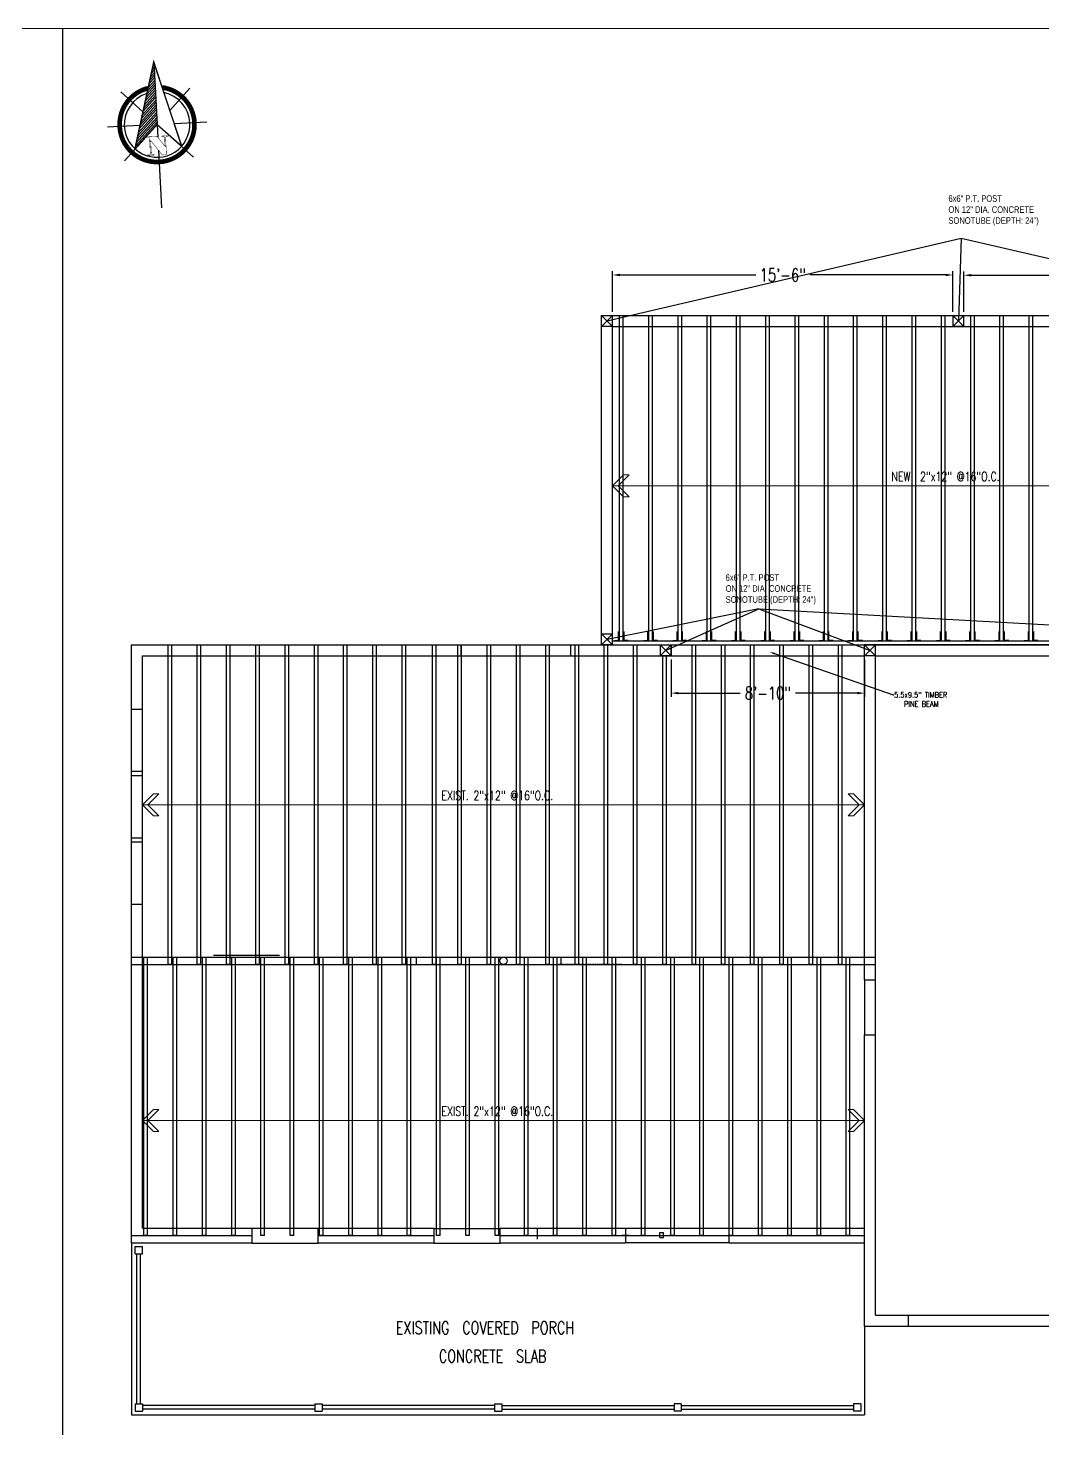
# Model space of a CAD drawing. Header units: inches. Extents: x 26998 to 46838, y -509 to 4343.
# Drawn here: x 33421 to 33976, y 2179 to 2944 of the extents above; entities that cross this region are included whole.
import ezdxf
from ezdxf import colors
from ezdxf.entities.mleader import LeaderData, LeaderLine
from ezdxf.math import Vec2, Vec3

# ---------------------------------------------------------------- set-up
doc = ezdxf.new("R2010")
doc.units = ezdxf.units.IN
doc.header["$LTSCALE"] = 0.5
doc.header["$MEASUREMENT"] = 0
doc.linetypes.add('DASHED', pattern=[0.75, 0.5, -0.25])
doc.linetypes.add('HIDDEN', pattern=[0.375, 0.25, -0.125])
doc.layers.get('Defpoints').update_dxf_attribs({"color": 140})
for name, color, linetype in [('ARWALL', 7, 'HIDDEN'), ('CABS', 23, 'Continuous'), ('Title Block', 7, 'Continuous')]:
    doc.layers.add(name, color=color, linetype=linetype)
doc.layers.add('TXT', color=4, linetype='Continuous', lineweight=9)
doc.styles.add('HS-DESIGN-TTLB', font='GOTHIC.TTF')
doc.styles.get("Standard").update_dxf_attribs({"font": 'romans.shx', "width": 0.75})
doc.dimstyles.new('STANDARD$0', dxfattribs={"dimscale": 0, "dimtxt": 3, "dimasz": 4, "dimexe": 4, "dimexo": 4, "dimgap": 1, "dimtad": 1, "dimdec": 0, "dimzin": 1, "dimdsep": 46, "dimlunit": 4, "dimtxsty": 'Standard', "dimblk1": 'OBLIQUE', "dimblk2": 'OBLIQUE', "dimsah": 1, "dimcen": 0, "dimdle": 2, "dimclrd": 8, "dimclre": 8, "dimclrt": 256, "dimadec": 5, "dimazin": 0, "dimtfac": 1, "dimtdec": 0, "dimtix": 1, "dimtmove": 2, "dimatfit": 3, "dimldrblk": 'OBLIQUE', "dimfxl": 1, "dimtolj": 1, "dimtzin": 3, "dimarcsym": 0})

# ---------------------------------------------------------------- blocks, each defined once
blk = doc.blocks.new('*X797')
at = {"color": 0}
for p, q in [((147.35, -409.49), (147.62, -409.23)), ((147.55, -408.76), (147.62, -408.7)), ((146.16, -413.87), (147.62, -412.41)), ((146.36, -413.14), (147.62, -411.88)), ((146.55, -412.41), (147.62, -411.35)), ((146.75, -411.68), (147.62, -410.82)), ((146.95, -410.95), (147.62, -410.29)), ((147.15, -410.22), (147.62, -409.76)), ((144.96, -418.25), (147.62, -415.59)), ((145.16, -417.52), (147.62, -415.06)), ((145.36, -416.79), (147.62, -414.53)), ((145.56, -416.06), (147.62, -414)), ((145.76, -415.33), (147.62, -413.47)), ((145.96, -414.6), (147.62, -412.94)), ((143.96, -421.9), (147.62, -418.24)), ((144.16, -421.17), (147.62, -417.71)), ((144.36, -420.44), (147.62, -417.18)), ((144.56, -419.71), (147.62, -416.65)), ((144.76, -418.98), (147.62, -416.12)), ((142.76, -426.28), (147.62, -421.42)), ((142.96, -425.55), (147.62, -420.89)), ((143.16, -424.82), (147.62, -420.36)), ((143.36, -424.09), (147.62, -419.83)), ((143.56, -423.36), (147.62, -419.3)), ((143.76, -422.63), (147.62, -418.77))]:
    blk.add_line(p, q, dxfattribs=at)
blk = doc.blocks.new('North')
for p, q in [((-0.05, 18.32), (-0.05, 2.23)), ((-2.92, 7.82), (-7.42, 12.32)), ((2.82, 7.82), (7.32, 12.32)), ((-3.71, 4.95), (-10.67, 4.95)), ((3.61, 4.95), (10.57, 4.95)), ((-2.92, 2.08), (-7.42, -2.42)), ((2.82, 2.08), (7.32, -2.42)), ((-0.05, -0.54), (-0.05, -12.88))]:
    blk.add_line(p, q)
for points, const_width in [([(-5.06, -0.01), (-0.05, 18.32), (4.95, 0.05), (-0.05, 4.95), (-5.06, -0.01)], 0.3), ([(-1.6, -0.98), (-1.6, -1.05), (-1.59, -1.12), (-1.58, -1.18), (-1.57, -1.22), (-1.56, -1.27), (-1.54, -1.31), (-1.52, -1.33), (-1.5, -1.35), (-1.47, -1.37), (-1.44, -1.38), (-1.4, -1.4), (-1.34, -1.41), (-1.28, -1.42), (-1.21, -1.43), (-1.13, -1.43), (-1.05, -1.43), (-1.05, -1.59), (-2.39, -1.59), (-2.39, -1.43), (-2.35, -1.43), (-2.28, -1.43), (-2.21, -1.43), (-2.14, -1.42), (-2.09, -1.41), (-2.04, -1.4), (-2, -1.38), (-1.96, -1.37), (-1.94, -1.35), (-1.91, -1.33), (-1.88, -1.31), (-1.86, -1.27), (-1.85, -1.23), (-1.83, -1.18), (-1.82, -1.12), (-1.81, -1.06), (-1.81, -1), (-1.81, 2.29), (-2.39, 2.29), (-2.39, 2.44), (-0.21, 2.44), (1.39, 0.24), (1.39, 1.81), (1.39, 1.88), (1.38, 1.95), (1.37, 2), (1.36, 2.06), (1.35, 2.1), (1.33, 2.14), (1.31, 2.17), (1.29, 2.19), (1.26, 2.21), (1.22, 2.23), (1.17, 2.25), (1.12, 2.26), (1.06, 2.27), (0.99, 2.28), (0.92, 2.29), (0.84, 2.29), (0.82, 2.29), (0.82, 2.44), (2.16, 2.44), (2.16, 2.29), (2.12, 2.29), (2.04, 2.29), (1.98, 2.28), (1.92, 2.27), (1.86, 2.26), (1.81, 2.25), (1.77, 2.24), (1.73, 2.22), (1.71, 2.2), (1.69, 2.18), (1.67, 2.15), (1.65, 2.1), (1.63, 2.06), (1.62, 2.01), (1.61, 1.95), (1.61, 1.88), (1.61, 1.81), (1.61, -1.59), (0.7, -1.59), (-1.6, 1.62), (-1.6, -0.98), (-1.6, -0.98)], 0.1)]:
    blk.add_lwpolyline(points, dxfattribs=dict(const_width=const_width))
at = {"const_width": 1}
for points in [[(-8.05, 4.95, 1), (7.95, 4.95, 0.359415), (1.47, 12.8, 1)], [(-1.57, 12.8, 0.359415), (-8.05, 4.95, 1)]]:
    blk.add_lwpolyline(points, format="xyb", dxfattribs=at)
for start, end in [(105.027, 180), (0, 74.973), (180, 0)]:
    blk.add_arc((-0.05, 4.95), 7, start, end)
blk.add_blockref('*X797', (-147.67, 426.84))
blk = doc.blocks.new('*D1150')
at = {"layer": 'Defpoints', "color": 0, "transparency": 16777216}
for p in [(33926.67, 2809.41), (33740.59, 2787.26), (33926.67, 2787.26)]:
    blk.add_point(p, dxfattribs=at)
at = {"layer": 'Title Block', "color": 3, "lineweight": -2, "transparency": 16777216}
for p, q in [((33740.59, 2789.26), (33740.59, 2811.41)), ((33744.59, 2809.41), (33818.88, 2809.41)), ((33922.67, 2809.41), (33848.38, 2809.41)), ((33926.67, 2789.26), (33926.67, 2811.41))]:
    blk.add_line(p, q, dxfattribs=at)
at = {"layer": 'Title Block', "color": 3, "transparency": 16777216}
for points in [[(33744.59, 2810.07), (33744.59, 2808.74), (33740.59, 2809.41)], [(33922.67, 2810.07), (33922.67, 2808.74), (33926.67, 2809.41)]]:
    blk.add_solid(points, dxfattribs=at)
at = {"layer": 'Title Block', "color": 3, "transparency": 16777216, "insert": (33833.63, 2809.41), "char_height": 7, "attachment_point": 5}
blk.add_mtext('\\A1;15\'-6"', dxfattribs=at)
blk = doc.blocks.new('*D1151')
at = {"layer": 'Defpoints', "color": 0, "transparency": 16777216}
for p in [(34124.39, 2809.26), (33932.67, 2787.26), (34124.39, 2787.26)]:
    blk.add_point(p, dxfattribs=at)
at = {"layer": 'Title Block', "color": 3, "lineweight": -2, "transparency": 16777216}
for p, q in [((33932.67, 2789.26), (33932.67, 2811.26)), ((33936.67, 2809.26), (34021.53, 2809.26)), ((34120.39, 2809.26), (34035.53, 2809.26)), ((34124.39, 2789.26), (34124.39, 2811.26))]:
    blk.add_line(p, q, dxfattribs=at)
at = {"layer": 'Title Block', "color": 3, "transparency": 16777216}
for points in [[(33936.67, 2809.92), (33936.67, 2808.59), (33932.67, 2809.26)], [(34120.39, 2809.92), (34120.39, 2808.59), (34124.39, 2809.26)]]:
    blk.add_solid(points, dxfattribs=at)
at = {"layer": 'Title Block', "color": 3, "transparency": 16777216, "insert": (34028.53, 2809.26), "char_height": 7, "attachment_point": 5}
blk.add_mtext("\\A1;16'", dxfattribs=at)
blk = doc.blocks.new('*D1010')
at = {"layer": 'Defpoints', "color": 0, "transparency": 16777216}
for p in [(33772.59, 2601.26), (33878.39, 2601.26), (33878.39, 2580.95)]:
    blk.add_point(p, dxfattribs=at)
at = {"layer": 'Title Block', "color": 3, "lineweight": -2, "transparency": 16777216}
for p, q in [((33772.59, 2599.26), (33772.59, 2578.95)), ((33878.39, 2599.26), (33878.39, 2578.95)), ((33776.59, 2580.95), (33810.37, 2580.95)), ((33874.39, 2580.95), (33840.62, 2580.95))]:
    blk.add_line(p, q, dxfattribs=at)
at = {"layer": 'Title Block', "color": 3, "transparency": 16777216}
for points in [[(33776.59, 2581.62), (33776.59, 2580.28), (33772.59, 2580.95)], [(33874.39, 2581.62), (33874.39, 2580.28), (33878.39, 2580.95)]]:
    blk.add_solid(points, dxfattribs=at)
at = {"layer": 'Title Block', "color": 3, "transparency": 16777216, "insert": (33825.49, 2580.95), "char_height": 7, "attachment_point": 5}
blk.add_mtext('\\A1;8\'-10"', dxfattribs=at)

msp = doc.modelspace()

# ---------------------------------------------------------------- linework, layer by layer
for p, q in [((33439.9277455, 2944.0852231), (33439.9277455, 1817.6360016)), ((33740.5938635, 2607.2590416), (33740.5938635, 2613.2590416)), ((33740.5938635, 2607.2590416), (33734.5938635, 2607.2590416)), ((33772.5938635, 2607.2590416), (33878.3938635, 2607.2590416)), ((33477.5938635, 2436.6590416), (33884.3938635, 2436.6590416)), ((33484.3938635, 2436.6590416), (33486.3938635, 2436.6590416)), ((33500.3938635, 2436.6590416), (33502.3938635, 2436.6590416)), ((33516.3938635, 2436.6590416), (33518.3938635, 2436.6590416)), ((33532.3938635, 2436.6590416), (33534.3938635, 2436.6590416)), ((33548.3938635, 2436.6590416), (33550.3938635, 2436.6590416)), ((33564.3938635, 2436.6590416), (33566.3938635, 2436.6590416)), ((33580.3938635, 2436.6590416), (33582.3938635, 2436.6590416)), ((33596.3938635, 2436.6590416), (33598.3938635, 2436.6590416)), ((33612.3938635, 2436.6590416), (33614.3938635, 2436.6590416)), ((33628.3938635, 2436.6590416), (33630.3938635, 2436.6590416)), ((33644.3938635, 2436.6590416), (33646.3938635, 2436.6590416)), ((33660.3938635, 2436.6590416), (33662.3938635, 2436.6590416)), ((33676.3938635, 2436.6590416), (33678.3938635, 2436.6590416)), ((33692.3938635, 2436.6590416), (33694.3938635, 2436.6590416)), ((33692.3938635, 2436.6590416), (33694.3938635, 2436.6590416)), ((33708.3938635, 2436.6590416), (33710.3938635, 2436.6590416)), ((33724.3938635, 2436.6590416), (33726.3938635, 2436.6590416)), ((33740.3938635, 2436.6590416), (33742.3938635, 2436.6590416)), ((33747.5938635, 2436.6590416), (33749.5938635, 2436.6590416)), ((33756.3938635, 2436.6590416), (33758.3938635, 2436.6590416)), ((33772.3938635, 2436.6590416), (33774.3938635, 2436.6590416)), ((33772.3938635, 2436.6590416), (33774.3938635, 2436.6590416)), ((33788.3938635, 2436.6590416), (33790.3938635, 2436.6590416)), ((33788.3938635, 2436.6590416), (33790.3938635, 2436.6590416)), ((33804.3938635, 2436.6590416), (33806.3938635, 2436.6590416)), ((33804.3938635, 2436.6590416), (33806.3938635, 2436.6590416)), ((33820.3938635, 2436.6590416), (33822.3938635, 2436.6590416)), ((33820.3938635, 2436.6590416), (33822.3938635, 2436.6590416)), ((33836.3938635, 2436.6590416), (33838.3938635, 2436.6590416)), ((33852.3938635, 2436.6590416), (33854.3938635, 2436.6590416)), ((33868.3938635, 2436.6590416), (33870.3938635, 2436.6590416)), ((33477.5938635, 2432.6590416), (33884.3938635, 2432.6590416)), ((33499.5938635, 2432.6590416), (33497.5938635, 2432.6590416)), ((33515.5938635, 2432.6590416), (33513.5938635, 2432.6590416)), ((33531.5938635, 2432.6590416), (33529.5938635, 2432.6590416)), ((33547.5938635, 2432.6590416), (33545.5938635, 2432.6590416)), ((33563.5938635, 2432.6590416), (33561.5938635, 2432.6590416)), ((33579.5938635, 2432.6590416), (33577.5938635, 2432.6590416)), ((33595.5938635, 2432.6590416), (33593.5938635, 2432.6590416)), ((33611.5938635, 2432.6590416), (33609.5938635, 2432.6590416)), ((33627.5938635, 2432.6590416), (33625.5938635, 2432.6590416)), ((33644.0938635, 2432.6590416), (33642.0938635, 2432.6590416)), ((33658.0938635, 2432.6590416), (33656.0938635, 2432.6590416)), ((33674.0938635, 2432.6590416), (33672.0938635, 2432.6590416)), ((33690.0938635, 2432.6590416), (33688.0938635, 2432.6590416)), ((33690.0938635, 2432.6590416), (33688.0938635, 2432.6590416)), ((33706.0938635, 2432.6590416), (33704.0938635, 2432.6590416)), ((33722.0938635, 2432.6590416), (33720.0938635, 2432.6590416)), ((33738.0938635, 2432.6590416), (33736.0938635, 2432.6590416)), ((33754.0938635, 2432.6590416), (33752.0938635, 2432.6590416)), ((33770.0938635, 2432.6590416), (33768.0938635, 2432.6590416)), ((33770.0938635, 2432.6590416), (33768.0938635, 2432.6590416)), ((33786.0938635, 2432.6590416), (33784.0938635, 2432.6590416)), ((33786.0938635, 2432.6590416), (33784.0938635, 2432.6590416)), ((33802.0938635, 2432.6590416), (33800.0938635, 2432.6590416)), ((33802.0938635, 2432.6590416), (33800.0938635, 2432.6590416)), ((33818.0938635, 2432.6590416), (33816.0938635, 2432.6590416)), ((33818.0938635, 2432.6590416), (33816.0938635, 2432.6590416)), ((33834.0938635, 2432.6590416), (33832.0938635, 2432.6590416)), ((33834.0938635, 2432.6590416), (33832.0938635, 2432.6590416)), ((33850.0938635, 2432.6590416), (33848.0938635, 2432.6590416)), ((33866.0938635, 2432.6590416), (33864.0938635, 2432.6590416)), ((33878.3938635, 2424.2590416), (33878.3938635, 2394.2590416)), ((33486.3938635, 2284.6590416), (33484.3938635, 2284.6590416)), ((33502.3938635, 2284.6590416), (33500.3938635, 2284.6590416)), ((33518.3938635, 2284.6590416), (33516.3938635, 2284.6590416)), ((33534.3938635, 2284.6590416), (33532.3938635, 2284.6590416)), ((33550.3938635, 2284.6590416), (33548.3938635, 2284.6590416)), ((33566.3938635, 2284.6590416), (33564.3938635, 2284.6590416)), ((33582.3938635, 2284.6590416), (33580.3938635, 2284.6590416)), ((33598.3938635, 2284.6590416), (33596.3938635, 2284.6590416)), ((33614.3938635, 2284.6590416), (33612.3938635, 2284.6590416)), ((33630.3938635, 2284.6590416), (33628.3938635, 2284.6590416)), ((33646.3938635, 2284.6590416), (33644.3938635, 2284.6590416)), ((33662.3938635, 2284.6590416), (33660.3938635, 2284.6590416)), ((33678.3938635, 2284.6590416), (33676.3938635, 2284.6590416)), ((33694.3938635, 2284.6590416), (33692.3938635, 2284.6590416)), ((33694.3938635, 2284.6590416), (33692.3938635, 2284.6590416)), ((33710.3938635, 2284.6590416), (33708.3938635, 2284.6590416)), ((33726.3938635, 2284.6590416), (33724.3938635, 2284.6590416)), ((33742.3938635, 2284.6590416), (33740.3938635, 2284.6590416)), ((33747.5938635, 2284.6590416), (33745.5938635, 2284.6590416)), ((33747.5938635, 2288.6590416), (33804.3938635, 2288.6590416)), ((33749.5938635, 2284.6590416), (33747.5938635, 2284.6590416)), ((33747.5938635, 2284.6590416), (33806.3938635, 2284.6590416)), ((33758.3938635, 2284.6590416), (33756.3938635, 2284.6590416)), ((33758.3938635, 2284.6590416), (33756.3938635, 2284.6590416)), ((33758.3938635, 2284.6590416), (33756.3938635, 2284.6590416)), ((33774.3938635, 2284.6590416), (33772.3938635, 2284.6590416)), ((33774.3938635, 2284.6590416), (33772.3938635, 2284.6590416)), ((33774.3938635, 2284.6590416), (33772.3938635, 2284.6590416)), ((33790.3938635, 2284.6590416), (33788.3938635, 2284.6590416)), ((33806.3938635, 2284.6590416), (33804.3938635, 2284.6590416)), ((33806.3938635, 2284.6590416), (33804.3938635, 2284.6590416)), ((33806.3938635, 2284.6590416), (33804.3938635, 2284.6590416)), ((33822.3938635, 2284.6590416), (33820.3938635, 2284.6590416)), ((33838.3938635, 2284.6590416), (33836.3938635, 2284.6590416)), ((33838.3938635, 2284.6590416), (33836.3938635, 2284.6590416)), ((33854.3938635, 2284.6590416), (33852.3938635, 2284.6590416)), ((33854.3938635, 2284.6590416), (33852.3938635, 2284.6590416)), ((33870.3938635, 2284.6590416), (33868.3938635, 2284.6590416)), ((33870.3938635, 2284.6590416), (33868.3938635, 2284.6590416)), ((33804.3938635, 2280.6590416), (33747.5938635, 2280.6590416)), ((33902.3938635, 2241.0590416), (34106.3938635, 2241.0590416))]:
    msp.add_line(p, q)
at = {"color": 1}
for p, q in [((33737.5938635, 2784.2590416), (33931.1861245, 2829.5239094)), ((33931.1861245, 2829.5239094), (33929.665957, 2784.2590619)), ((33931.1861245, 2829.5239094), (34127.3938635, 2784.2590416)), ((33734.5938635, 2787.2590416), (33740.5938635, 2781.2590416)), ((33740.5938635, 2787.2590416), (33734.5938635, 2781.2590416)), ((33740.5938635, 2781.2590416), (33740.5938635, 2787.2590416)), ((33926.665957, 2787.2590619), (33932.665957, 2781.2590619)), ((33932.665957, 2787.2590619), (33926.665957, 2781.2590619)), ((33926.665957, 2787.2590619), (33926.665957, 2781.2590619)), ((33932.665957, 2781.2590619), (33932.665957, 2787.2590619)), ((33740.5938635, 2781.2590416), (33734.5938635, 2781.2590416)), ((33932.665957, 2781.2590619), (33926.665957, 2781.2590619)), ((33820.5005735, 2626.9192156), (33737.5938635, 2610.2590416)), ((33769.5977332, 2604.2590619), (33820.5005735, 2626.9192156)), ((33820.5005735, 2626.9192156), (33881.3938594, 2604.2590619)), ((33820.5005735, 2626.9192156), (34127.3938635, 2610.2590416)), ((33734.5938635, 2613.2590416), (33740.5938635, 2607.2590416)), ((33740.5938635, 2613.2590416), (33734.5938635, 2607.2590416)), ((33766.5977332, 2607.2590619), (33766.5977129, 2601.2590619)), ((33766.5977129, 2601.2590619), (33772.5938635, 2607.2590416)), ((33766.5977332, 2607.2590416), (33772.5938635, 2601.2629315)), ((33772.5977332, 2601.2590619), (33772.5977332, 2607.2590619)), ((33878.3938594, 2607.2590619), (33884.3938594, 2601.2590619)), ((33884.3938594, 2607.2590619), (33878.3938594, 2601.2590619)), ((33884.3938594, 2601.2590619), (33884.3938594, 2607.2590619)), ((33772.5977332, 2601.2590619), (33766.5977332, 2601.2590619)), ((33884.3938594, 2601.2590619), (33878.3938594, 2601.2590619))]:
    msp.add_line(p, q, dxfattribs=at)
at = {"linetype": 'DASHED'}
msp.add_line((33772.5938635, 2601.2590416), (33878.3938635, 2601.2590416), dxfattribs=at)
msp.add_lwpolyline([(32692.3981281, 2944.0852231, 0.5, 0.5, 0), (34187.4573628, 2944.0852231, 0, 0, 0), (34187.4573628, 1817.6360016, 0.5, 0.5, 0), (32692.3981281, 1817.6360016, 0.5, 0.5, 0)], format="xyseb")
msp.add_circle((33680.9938635, 2434.6590416), 2)
at = {"layer": 'ARWALL', "color": 7}
msp.add_line((33745.5938635, 2432.6590416), (33709.5938635, 2432.6590416), dxfattribs=at)
at = {"layer": 'CABS'}
msp.add_line((33558.5938635, 2437.6590416), (33522.4019925, 2437.6590416), dxfattribs=at)
at = {"layer": 'Title Block'}
for p, q in [((33734.5938635, 2787.2590416), (34130.3938635, 2787.2590416)), ((33734.5938635, 2607.2590416), (33734.5938635, 2787.2590416)), ((33734.5938635, 2607.2590416), (33734.5938635, 2787.2590416)), ((33734.5938635, 2609.2590416), (33734.5938635, 2787.2590416)), ((33744.3938635, 2609.2590416), (33744.3938635, 2787.2590416)), ((33746.3938635, 2609.2590416), (33746.3938635, 2787.2590416)), ((33760.3938635, 2609.2590416), (33760.3938635, 2787.2590416)), ((33762.3938635, 2609.2590416), (33762.3938635, 2787.2590416)), ((33776.3938635, 2609.2590416), (33776.3938635, 2787.2590416)), ((33778.3938635, 2609.2590416), (33778.3938635, 2787.2590416)), ((33792.3938635, 2609.2590416), (33792.3938635, 2787.2590416)), ((33794.3938635, 2609.2590416), (33794.3938635, 2787.2590416)), ((33808.3938635, 2609.2590416), (33808.3938635, 2787.2590416)), ((33810.3938635, 2609.2590416), (33810.3938635, 2787.2590416)), ((33824.3938635, 2609.2590416), (33824.3938635, 2787.2590416)), ((33826.3938635, 2609.2590416), (33826.3938635, 2787.2590416)), ((33840.3938635, 2609.2590416), (33840.3938635, 2787.2590416)), ((33842.3938635, 2609.2590416), (33842.3938635, 2787.2590416)), ((33856.3938635, 2609.2590416), (33856.3938635, 2787.2590416)), ((33858.3938635, 2609.2590416), (33858.3938635, 2787.2590416)), ((33872.3938635, 2609.2590416), (33872.3938635, 2787.2590416)), ((33874.3938635, 2609.2590416), (33874.3938635, 2787.2590416)), ((33888.3938635, 2609.2590416), (33888.3938635, 2787.2590416)), ((33890.3938635, 2609.2590416), (33890.3938635, 2787.2590416)), ((33904.3938635, 2609.2590416), (33904.3938635, 2787.2590416)), ((33906.3938635, 2609.2590416), (33906.3938635, 2787.2590416)), ((33920.3938635, 2609.2590416), (33920.3938635, 2787.2590416)), ((33922.3938635, 2609.2590416), (33922.3938635, 2787.2590416)), ((33936.3938635, 2609.2590416), (33936.3938635, 2787.2590416)), ((33938.3938635, 2609.2590416), (33938.3938635, 2787.2590416)), ((33952.3938635, 2609.2590416), (33952.3938635, 2787.2590416)), ((33954.3938635, 2609.2590416), (33954.3938635, 2787.2590416)), ((33968.3938635, 2609.2590416), (33968.3938635, 2787.2590416)), ((33970.3938635, 2609.2590416), (33970.3938635, 2787.2590416)), ((33740.5938635, 2781.2590416), (34124.3938635, 2781.2590416)), ((33740.5938635, 2607.2590416), (33740.5938635, 2781.2590416)), ((33743.8938635, 2609.7590416), (33743.8938635, 2614.5695574)), ((33746.8938635, 2609.7590416), (33746.8938635, 2614.5695574)), ((33759.8938635, 2609.7590416), (33759.8938635, 2614.5695574)), ((33762.8938635, 2609.7590416), (33762.8938635, 2614.5695574)), ((33775.8938635, 2609.7590416), (33775.8938635, 2614.5695574)), ((33778.8938635, 2609.7590416), (33778.8938635, 2614.5695574)), ((33791.8938635, 2609.7590416), (33791.8938635, 2614.5695574)), ((33794.8938635, 2609.7590416), (33794.8938635, 2614.5695574)), ((33807.8938635, 2609.7590416), (33807.8938635, 2614.5695574)), ((33810.8938635, 2609.7590416), (33810.8938635, 2614.5695574)), ((33823.8938635, 2609.7590416), (33823.8938635, 2614.5695574)), ((33826.8938635, 2609.7590416), (33826.8938635, 2614.5695574)), ((33839.8938635, 2609.7590416), (33839.8938635, 2614.5695574)), ((33842.8938635, 2609.7590416), (33842.8938635, 2614.5695574)), ((33855.8938635, 2609.7590416), (33855.8938635, 2614.5695574)), ((33858.8938635, 2609.7590416), (33858.8938635, 2614.5695574)), ((33871.8938635, 2609.7590416), (33871.8938635, 2614.5695574)), ((33874.8938635, 2609.7590416), (33874.8938635, 2614.5695574)), ((33887.8938635, 2609.7590416), (33887.8938635, 2614.5695574)), ((33890.8938635, 2609.7590416), (33890.8938635, 2614.5695574)), ((33903.8938635, 2609.7590416), (33903.8938635, 2614.5695574)), ((33906.8938635, 2609.7590416), (33906.8938635, 2614.5695574)), ((33919.8938635, 2609.7590416), (33919.8938635, 2614.5695574)), ((33922.8938635, 2609.7590416), (33922.8938635, 2614.5695574)), ((33935.8938635, 2609.7590416), (33935.8938635, 2614.5695574)), ((33938.8938635, 2609.7590416), (33938.8938635, 2614.5695574)), ((33951.8938635, 2609.7590416), (33951.8938635, 2614.5695574)), ((33954.8938635, 2609.7590416), (33954.8938635, 2614.5695574)), ((33967.8938635, 2609.7590416), (33967.8938635, 2614.5695574)), ((33970.8938635, 2609.7590416), (33970.8938635, 2614.5695574)), ((33477.5938635, 2607.2590416), (33772.5938635, 2607.2590416)), ((33477.5938635, 2280.6590416), (33477.5938635, 2607.2590416)), ((33497.5938635, 2432.6590416), (33497.5938635, 2607.2590416)), ((33499.5938635, 2432.6590416), (33499.5938635, 2607.2590416)), ((33513.5938635, 2432.6590416), (33513.5938635, 2607.2590416)), ((33515.5938635, 2432.6590416), (33515.5938635, 2607.2590416)), ((33529.5938635, 2432.6590416), (33529.5938635, 2607.2590416)), ((33531.5938635, 2432.6590416), (33531.5938635, 2607.2590416)), ((33545.5938635, 2432.6590416), (33545.5938635, 2607.2590416)), ((33547.5938635, 2432.6590416), (33547.5938635, 2607.2590416)), ((33561.5938635, 2432.6590416), (33561.5938635, 2607.2590416)), ((33563.5938635, 2432.6590416), (33563.5938635, 2607.2590416)), ((33577.5938635, 2432.6590416), (33577.5938635, 2607.2590416)), ((33579.5938635, 2432.6590416), (33579.5938635, 2607.2590416)), ((33593.5938635, 2432.6590416), (33593.5938635, 2607.2590416)), ((33595.5938635, 2432.6590416), (33595.5938635, 2607.2590416)), ((33609.5938635, 2432.6590416), (33609.5938635, 2607.2590416)), ((33611.5938635, 2432.6590416), (33611.5938635, 2607.2590416)), ((33625.5938635, 2432.6590416), (33625.5938635, 2607.2590416)), ((33627.5938635, 2432.6590416), (33627.5938635, 2607.2590416)), ((33642.0938635, 2432.6590416), (33642.0938635, 2607.2590416)), ((33644.0938635, 2432.6590416), (33644.0938635, 2607.2590416)), ((33656.0938635, 2432.6590416), (33656.0938635, 2607.2590416)), ((33657.5938635, 2607.2590416), (33657.5938635, 2601.2590416)), ((33658.0938635, 2432.6590416), (33658.0938635, 2607.2590416)), ((33672.0938635, 2432.6590416), (33672.0938635, 2607.2590416)), ((33674.0938635, 2432.6590416), (33674.0938635, 2607.2590416)), ((33688.0938635, 2432.6590416), (33688.0938635, 2607.2590416)), ((33690.0938635, 2432.6590416), (33690.0938635, 2607.2590416)), ((33704.0938635, 2432.6590416), (33704.0938635, 2607.2590416)), ((33706.0938635, 2432.6590416), (33706.0938635, 2607.2590416)), ((33717.5938635, 2607.2590416), (33717.5938635, 2601.2590416)), ((33720.0938635, 2432.6590416), (33720.0938635, 2607.2590416)), ((33722.0938635, 2432.6590416), (33722.0938635, 2607.2590416)), ((33736.0938635, 2432.6590416), (33736.0938635, 2607.2590416)), ((33738.0938635, 2432.6590416), (33738.0938635, 2607.2590416)), ((34124.3938635, 2609.2590416), (33740.5938635, 2609.2590416)), ((33741.6256397, 2609.7590416), (33743.8938635, 2609.7590416)), ((33749.1620873, 2609.7590416), (33746.8938635, 2609.7590416)), ((33752.0938635, 2432.6590416), (33752.0938635, 2607.2590416)), ((33754.0938635, 2432.6590416), (33754.0938635, 2607.2590416)), ((33757.6256397, 2609.7590416), (33759.8938635, 2609.7590416)), ((33765.1620873, 2609.7590416), (33762.8938635, 2609.7590416)), ((33772.5938635, 2607.2590416), (33772.5938635, 2601.2590416)), ((33772.5938635, 2607.2590416), (33772.5938635, 2601.2590416)), ((33772.5938635, 2607.2590416), (33878.3938635, 2607.2590416)), ((33773.6256397, 2609.7590416), (33775.8938635, 2609.7590416)), ((33781.1620873, 2609.7590416), (33778.8938635, 2609.7590416)), ((33784.0938635, 2432.6590416), (33784.0938635, 2607.2590416)), ((33786.0938635, 2432.6590416), (33786.0938635, 2607.2590416)), ((33789.6256397, 2609.7590416), (33791.8938635, 2609.7590416)), ((33797.1620873, 2609.7590416), (33794.8938635, 2609.7590416)), ((33800.0938635, 2432.6590416), (33800.0938635, 2607.2590416)), ((33802.0938635, 2432.6590416), (33802.0938635, 2607.2590416)), ((33805.6256397, 2609.7590416), (33807.8938635, 2609.7590416)), ((33813.1620873, 2609.7590416), (33810.8938635, 2609.7590416)), ((33816.0938635, 2432.6590416), (33816.0938635, 2607.2590416)), ((33818.0938635, 2432.6590416), (33818.0938635, 2607.2590416)), ((33821.6256397, 2609.7590416), (33823.8938635, 2609.7590416)), ((33829.1620873, 2609.7590416), (33826.8938635, 2609.7590416)), ((33832.0938635, 2432.6590416), (33832.0938635, 2607.2590416)), ((33834.0938635, 2432.6590416), (33834.0938635, 2607.2590416)), ((33837.6256397, 2609.7590416), (33839.8938635, 2609.7590416)), ((33845.1620873, 2609.7590416), (33842.8938635, 2609.7590416)), ((33848.0938635, 2432.6590416), (33848.0938635, 2607.2590416)), ((33850.0938635, 2432.6590416), (33850.0938635, 2607.2590416)), ((33853.6256397, 2609.7590416), (33855.8938635, 2609.7590416)), ((33854.3256397, 2607.2590416), (33858.3256397, 2607.2590416)), ((33854.3256397, 2607.2590416), (33858.3256397, 2607.2590416)), ((33861.1620873, 2609.7590416), (33858.8938635, 2609.7590416)), ((33864.0938635, 2432.6590416), (33864.0938635, 2607.2590416)), ((33866.0938635, 2432.6590416), (33866.0938635, 2607.2590416)), ((33869.6256397, 2609.7590416), (33871.8938635, 2609.7590416)), ((33877.1620873, 2609.7590416), (33874.8938635, 2609.7590416)), ((33878.3938635, 2424.2590416), (33878.3938635, 2607.2590416)), ((34130.3938635, 2607.2590416), (33878.3938635, 2607.2590416)), ((33878.3938635, 2607.2590416), (34130.3938635, 2607.2590416)), ((33878.3938635, 2607.2590416), (34130.3938635, 2607.2590416)), ((33885.6256397, 2609.7590416), (33887.8938635, 2609.7590416)), ((33893.1620873, 2609.7590416), (33890.8938635, 2609.7590416)), ((33901.6256397, 2609.7590416), (33903.8938635, 2609.7590416)), ((33909.1620873, 2609.7590416), (33906.8938635, 2609.7590416)), ((33917.6256397, 2609.7590416), (33919.8938635, 2609.7590416)), ((33925.1620873, 2609.7590416), (33922.8938635, 2609.7590416)), ((33933.6256397, 2609.7590416), (33935.8938635, 2609.7590416)), ((33941.1620873, 2609.7590416), (33938.8938635, 2609.7590416)), ((33949.6256397, 2609.7590416), (33951.8938635, 2609.7590416)), ((33957.1620873, 2609.7590416), (33954.8938635, 2609.7590416)), ((33965.6256397, 2609.7590416), (33967.8938635, 2609.7590416)), ((33973.1620873, 2609.7590416), (33970.8938635, 2609.7590416)), ((33483.5938635, 2601.2590416), (33772.5938635, 2601.2590416)), ((33483.5938635, 2288.6590416), (33483.5938635, 2601.2590416)), ((33768.0938635, 2432.6590416), (33768.0938635, 2601.2590619)), ((33770.0938635, 2432.6590416), (33770.0938635, 2601.2590416)), ((33884.3938635, 2601.2590416), (34124.3938635, 2601.2590416)), ((33884.3938635, 2241.0590416), (33884.3938635, 2601.2590416)), ((33477.5938635, 2572.2590416), (33483.5938635, 2572.2590416)), ((33477.5938635, 2538.2590416), (33483.5938635, 2538.2590416)), ((33477.5938635, 2535.9590416), (33483.5938635, 2535.9590416)), ((33477.5938635, 2535.9590416), (33483.5938635, 2535.9590416)), ((33477.5938635, 2501.9590416), (33483.5938635, 2501.9590416)), ((33477.5938635, 2499.6590416), (33483.5938635, 2499.6590416)), ((33477.5938635, 2465.6590416), (33483.5938635, 2465.6590416)), ((33477.5938635, 2436.6590416), (33633.3938635, 2436.6590416)), ((33484.3938635, 2284.6590416), (33484.3938635, 2436.6590416)), ((33486.3938635, 2284.6590416), (33486.3938635, 2436.6590416)), ((33500.3938635, 2284.6590416), (33500.3938635, 2436.6590416)), ((33502.3938635, 2284.6590416), (33502.3938635, 2436.6590416)), ((33516.3938635, 2284.6590416), (33516.3938635, 2436.6590416)), ((33518.3938635, 2284.6590416), (33518.3938635, 2436.6590416)), ((33532.3938635, 2284.6590416), (33532.3938635, 2436.6590416)), ((33534.3938635, 2284.6590416), (33534.3938635, 2436.6590416)), ((33548.3938635, 2284.6590416), (33548.3938635, 2436.6590416)), ((33550.3938635, 2284.6590416), (33550.3938635, 2436.6590416)), ((33564.3938635, 2284.6590416), (33564.3938635, 2436.6590416)), ((33566.3938635, 2284.6590416), (33566.3938635, 2436.6590416)), ((33580.3938635, 2284.6590416), (33580.3938635, 2436.6590416)), ((33582.3938635, 2284.6590416), (33582.3938635, 2436.6590416)), ((33596.3938635, 2284.6590416), (33596.3938635, 2436.6590416)), ((33598.3938635, 2284.6590416), (33598.3938635, 2436.6590416)), ((33612.3938635, 2284.6590416), (33612.3938635, 2436.6590416)), ((33614.3938635, 2284.6590416), (33614.3938635, 2436.6590416)), ((33628.3938635, 2284.6590416), (33628.3938635, 2436.6590416)), ((33630.3938635, 2284.6590416), (33630.3938635, 2436.6590416)), ((33633.3938635, 2432.6590416), (33633.3938635, 2436.6590416)), ((33644.3938635, 2284.6590416), (33644.3938635, 2436.6590416)), ((33646.3938635, 2284.6590416), (33646.3938635, 2436.6590416)), ((33660.3938635, 2284.6590416), (33660.3938635, 2436.6590416)), ((33662.3938635, 2284.6590416), (33662.3938635, 2436.6590416)), ((33669.3938635, 2436.6590416), (33712.5938635, 2436.6590416)), ((33676.3938635, 2284.6590416), (33676.3938635, 2436.6590416)), ((33678.3938635, 2284.6590416), (33678.3938635, 2436.6590416)), ((33692.3938635, 2284.6590416), (33692.3938635, 2436.6590416)), ((33694.3938635, 2284.6590416), (33694.3938635, 2436.6590416)), ((33708.3938635, 2284.6590416), (33708.3938635, 2436.6590416)), ((33710.3938635, 2284.6590416), (33710.3938635, 2436.6590416)), ((33712.5938635, 2432.6590416), (33712.5938635, 2436.6590416)), ((33712.5938635, 2432.6590416), (33712.5938635, 2436.6590416)), ((33724.3938635, 2284.6590416), (33724.3938635, 2436.6590416)), ((33726.3938635, 2284.6590416), (33726.3938635, 2436.6590416)), ((33740.3938635, 2284.6590416), (33740.3938635, 2436.6590416)), ((33742.3938635, 2284.6590416), (33742.3938635, 2436.6590416)), ((33742.5938635, 2436.6590416), (33767.5938635, 2436.6590416)), ((33742.5938635, 2436.6590416), (33767.5938635, 2436.6590416)), ((33756.3938635, 2284.6590416), (33756.3938635, 2436.6590416)), ((33758.3938635, 2284.6590416), (33758.3938635, 2436.6590416)), ((33772.3938635, 2284.6590416), (33772.3938635, 2436.6590416)), ((33774.3938635, 2284.6590416), (33774.3938635, 2436.6590416)), ((33788.3938635, 2284.6590416), (33788.3938635, 2436.6590416)), ((33790.3938635, 2284.6590416), (33790.3938635, 2436.6590416)), ((33804.3938635, 2284.6590416), (33804.3938635, 2436.6590416)), ((33806.3938635, 2284.6590416), (33806.3938635, 2436.6590416)), ((33820.3938635, 2284.6590416), (33820.3938635, 2436.6590416)), ((33822.3938635, 2284.6590416), (33822.3938635, 2436.6590416)), ((33836.3938635, 2284.6590416), (33836.3938635, 2436.6590416)), ((33838.3938635, 2284.6590416), (33838.3938635, 2436.6590416)), ((33852.3938635, 2284.6590416), (33852.3938635, 2436.6590416)), ((33854.3938635, 2284.6590416), (33854.3938635, 2436.6590416)), ((33868.3938635, 2284.6590416), (33868.3938635, 2436.6590416)), ((33870.3938635, 2284.6590416), (33870.3938635, 2436.6590416)), ((33483.5938635, 2432.6590416), (33633.3938635, 2432.6590416)), ((33669.3938635, 2432.6590416), (33705.5938635, 2432.6590416)), ((33709.5938635, 2432.6590416), (33712.5938635, 2432.6590416)), ((33742.5938635, 2432.6590416), (33745.5938635, 2432.6590416)), ((33749.5938635, 2432.6590416), (33763.5938635, 2432.6590416)), ((33749.5938635, 2432.6590416), (33763.5938635, 2432.6590416)), ((33878.3938635, 2424.2590416), (33884.3938635, 2424.2590416)), ((33878.3938635, 2288.6590416), (33878.3938635, 2394.2590416)), ((33878.3938635, 2394.2590416), (33884.3938635, 2394.2590416)), ((33878.3938635, 2288.6590416), (33878.3938635, 2348.6590416)), ((33477.5938635, 2284.6590416), (33543.5938635, 2284.6590416)), ((33483.5938635, 2288.6590416), (33543.5938635, 2288.6590416)), ((33543.5938635, 2280.6590416), (33543.5938635, 2288.6590416)), ((33543.5938635, 2288.6590416), (33579.5938635, 2288.6590416)), ((33579.5938635, 2288.6590416), (33643.0938635, 2288.6590416)), ((33579.5938635, 2280.6590416), (33579.5938635, 2288.6590416)), ((33579.5938635, 2284.6590416), (33643.0938635, 2284.6590416)), ((33643.0938635, 2280.6590416), (33643.0938635, 2288.6590416)), ((33643.0938635, 2288.4459398), (33679.0938635, 2288.4459398)), ((33679.0938635, 2288.6590416), (33747.5938635, 2288.6590416)), ((33679.0938635, 2280.6590416), (33679.0938635, 2288.6590416)), ((33679.0938635, 2284.6590416), (33747.5938635, 2284.6590416)), ((33699.5938635, 2282.6590416), (33699.5938635, 2288.6590416)), ((33747.5938635, 2288.6590416), (33747.5938635, 2280.6590416)), ((33766.3938635, 2283.5721435), (33766.3938635, 2286.1721435)), ((33766.3938635, 2286.1721435), (33768.3938635, 2286.1721435)), ((33766.3938635, 2283.5721435), (33768.3938635, 2283.5721435)), ((33768.3938635, 2283.5721435), (33768.3938635, 2286.1721435)), ((33804.3938635, 2288.6590416), (33878.3938635, 2288.6590416)), ((33804.3938635, 2280.6590416), (33804.3938635, 2288.6590416)), ((33804.3938635, 2284.6590416), (33878.3938635, 2284.6590416)), ((33878.3938635, 2235.0590416), (33878.3938635, 2288.6590416)), ((33477.5938635, 2280.6590416), (33543.5938635, 2280.6590416)), ((33477.5938635, 2280.6590416), (33477.5938635, 2186.6590416)), ((33479.5938635, 2278.6590416), (33483.5938635, 2278.6590416)), ((33479.5938635, 2274.6590416), (33479.5938635, 2278.6590416)), ((33479.5938635, 2274.6590416), (33483.5938635, 2274.6590416)), ((33480.5938635, 2192.6590416), (33480.5938635, 2274.6590416)), ((33482.5938635, 2192.6590416), (33482.5938635, 2274.6590416)), ((33483.5938635, 2274.6590416), (33483.5938635, 2278.6590416)), ((33543.5938635, 2280.4459398), (33579.5938635, 2280.4459398)), ((33579.5938635, 2280.6590416), (33643.0938635, 2280.6590416)), ((33643.0938635, 2280.4459398), (33679.0938635, 2280.4459398)), ((33679.0938635, 2280.6590416), (33747.5938635, 2280.6590416)), ((33804.3938635, 2280.6590416), (33878.3938635, 2280.6590416)), ((33884.3938635, 2241.0590416), (33902.3938635, 2241.0590416)), ((33902.3938635, 2235.0590416), (33902.3938635, 2241.0590416)), ((33878.3938635, 2235.0590416), (34130.3938635, 2235.0590416)), ((33878.3938635, 2235.0590416), (33902.3938635, 2235.0590416)), ((33878.3938635, 2235.0590416), (33878.3938635, 2186.6590416)), ((33479.5938635, 2192.6590416), (33483.5938635, 2192.6590416)), ((33479.5938635, 2192.6590416), (33479.5938635, 2188.6590416)), ((33483.5938635, 2192.6590416), (33483.5938635, 2188.6590416)), ((33577.7938635, 2191.6590416), (33483.5938635, 2191.6590416)), ((33577.7938635, 2189.6590416), (33483.5938635, 2189.6590416)), ((33577.7938635, 2192.6590416), (33581.7938635, 2192.6590416)), ((33577.7938635, 2192.6590416), (33577.7938635, 2188.6590416)), ((33581.7938635, 2192.6590416), (33581.7938635, 2188.6590416)), ((33675.9938635, 2191.6590416), (33581.7938635, 2191.6590416)), ((33675.9938635, 2189.6590416), (33581.7938635, 2189.6590416)), ((33675.9938635, 2192.6590416), (33679.9938635, 2192.6590416)), ((33675.9938635, 2192.6590416), (33675.9938635, 2188.6590416)), ((33679.9938635, 2192.6590416), (33679.9938635, 2188.6590416)), ((33679.9938635, 2192.6590416), (33679.9938635, 2188.6590416)), ((33679.9938635, 2191.6590416), (33774.1938635, 2191.6590416)), ((33679.9938635, 2189.6590416), (33774.1938635, 2189.6590416)), ((33778.1938635, 2192.6590416), (33774.1938635, 2192.6590416)), ((33774.1938635, 2192.6590416), (33774.1938635, 2188.6590416)), ((33778.1938635, 2192.6590416), (33778.1938635, 2188.6590416)), ((33778.1938635, 2191.6590416), (33872.3938635, 2191.6590416)), ((33778.1938635, 2189.6590416), (33872.3938635, 2189.6590416)), ((33876.3938635, 2192.6590416), (33872.3938635, 2192.6590416)), ((33872.3938635, 2192.6590416), (33872.3938635, 2188.6590416)), ((33876.3938635, 2192.6590416), (33876.3938635, 2188.6590416)), ((33477.5938635, 2186.6590416), (33878.3938635, 2186.6590416)), ((33479.5938635, 2188.6590416), (33483.5938635, 2188.6590416)), ((33577.7938635, 2188.6590416), (33581.7938635, 2188.6590416)), ((33675.9938635, 2188.6590416), (33679.9938635, 2188.6590416)), ((33778.1938635, 2188.6590416), (33774.1938635, 2188.6590416)), ((33876.3938635, 2188.6590416), (33872.3938635, 2188.6590416))]:
    msp.add_line(p, q, dxfattribs=at)
at = {"layer": 'Title Block', "color": 1}
for p, q in [((33926.665957, 2787.2590619), (33932.665957, 2787.2590619)), ((33734.5938635, 2613.2590416), (33740.5938635, 2613.2590416)), ((33766.5977332, 2607.2590619), (33772.5977332, 2607.2590619)), ((33878.3938594, 2607.2590619), (33884.3938594, 2607.2590619))]:
    msp.add_line(p, q, dxfattribs=at)
at = {"layer": 'Title Block', "linetype": 'DASHED'}
msp.add_line((33772.5938635, 2607.2590416), (33878.3938635, 2607.2590416), dxfattribs=at)
at = {"layer": 'TXT'}
for p, q in [((33746.5938635, 2700.2590416), (33749.5938635, 2700.2590416)), ((34124.3938635, 2694.2590416), (33740.5938635, 2694.2590416)), ((33746.5938635, 2688.2590416), (33749.5938635, 2688.2590416)), ((33878.3938635, 2519.9590416), (33483.5938635, 2519.9590416)), ((33489.5938635, 2525.9590416), (33492.5938635, 2525.9590416)), ((33872.3938635, 2525.9590416), (33869.3938635, 2525.9590416)), ((33489.5938635, 2513.9590416), (33492.5938635, 2513.9590416)), ((33872.3938635, 2513.9590416), (33869.3938635, 2513.9590416)), ((33489.5938635, 2353.4590416), (33492.5938635, 2353.4590416)), ((33872.3938635, 2353.4590416), (33869.3938635, 2353.4590416)), ((33878.3938635, 2347.4590416), (33483.5938635, 2347.4590416)), ((33489.5938635, 2341.4590416), (33492.5938635, 2341.4590416)), ((33872.3938635, 2341.4590416), (33869.3938635, 2341.4590416))]:
    msp.add_line(p, q, dxfattribs=at)
for points in [[(33746.5938635, 2688.2590416), (33740.5938635, 2694.2590416), (33746.5938635, 2700.2590416)], [(33749.5938635, 2688.2590416), (33743.5938635, 2694.2590416), (33749.5938635, 2700.2590416)], [(33489.5938635, 2513.9590416), (33483.5938635, 2519.9590416), (33489.5938635, 2525.9590416)], [(33492.5938635, 2513.9590416), (33486.5938635, 2519.9590416), (33492.5938635, 2525.9590416)], [(33869.3938635, 2513.9590416), (33875.3938635, 2519.9590416), (33869.3938635, 2525.9590416)], [(33872.3938635, 2513.9590416), (33878.3938635, 2519.9590416), (33872.3938635, 2525.9590416)], [(33489.5938635, 2341.4590416), (33483.5938635, 2347.4590416), (33489.5938635, 2353.4590416)], [(33492.5938635, 2341.4590416), (33486.5938635, 2347.4590416), (33492.5938635, 2353.4590416)], [(33869.3938635, 2341.4590416), (33875.3938635, 2347.4590416), (33869.3938635, 2353.4590416)], [(33872.3938635, 2341.4590416), (33878.3938635, 2347.4590416), (33872.3938635, 2353.4590416)]]:
    msp.add_lwpolyline(points, dxfattribs=at)

# ---------------------------------------------------------------- block references
at = {"xscale": 2.559999999999999, "yscale": 2.559999999999999, "zscale": 2.559999999999999, "rotation": 3.052882514792429}
msp.add_blockref('North', (33492.4028989, 2878.9444219), dxfattribs=at)

# ---------------------------------------------------------------- texts
at = {"char_height": 3.6, "width": 95.507369382, "attachment_point": 1, "style": 'HS-DESIGN-TTLB'}
for insert in [(33924.2108222, 2852.9563923), (33802.4189182, 2645.8945471)]:
    msp.add_mtext('{\\fArial Narrow|b0|i0|c0|p34;6x6" P.T. POST\\PON 12" DIA. CONCRETE\\PSONOTUBE (DEPTH: 24")}', dxfattribs=dict(at, insert=insert))
at = {"char_height": 6.8007744, "width": 110.476910075, "attachment_point": 1}
for s, insert in [('\\A1;EXISTING  COVERED  PORCH', (33622.127006, 2237.5805402)), ('\\A1;CONCRETE  SLAB', (33645.627006, 2222.0805402))]:
    msp.add_mtext(s, dxfattribs=dict(at, insert=insert))
at = {"layer": 'TXT', "char_height": 5, "width": 110.476910075, "attachment_point": 1}
for s, insert in [('\\A1;NEW  2"x12" @16"O.C.', (33893.0614915, 2701.7931621)), ('\\A1;EXIST. 2"x12" @16"O.C.', (33647.0614915, 2527.4931621)), ('\\A1;EXIST. 2"x12" @16"O.C.', (33647.0614915, 2354.9931621))]:
    msp.add_mtext(s, dxfattribs=dict(at, insert=insert))

# ---------------------------------------------------------------- dimensions: what is measured, and where the dimension line sits
at = {"layer": 'Title Block'}
for base, p1, p2, picture, middle in [((33926.665957, 2809.4061571), (33740.5938635, 2787.2590416), (33926.665957, 2787.2590619), '*D1150', (33833.6299103, 2809.4061571)), ((34124.3938635, 2809.2578842), (33932.665957, 2787.2590619), (34124.3938635, 2787.2590619), '*D1151', (34028.5299103, 2809.2578842)), ((33878.3938635, 2580.949667), (33772.5938635, 2601.2629315), (33878.3938635, 2601.2629315), '*D1010', (33825.4938635, 2580.949667))]:
    dim = msp.add_linear_dim(base=base, p1=p1, p2=p2, dimstyle='STANDARD$0', override={"dimscale": 1, "dimtxt": 7, "dimexe": 2, "dimexo": 2, "dimgap": 2, "dimtad": 0, "dimtih": 1, "dimtoh": 1, "dimzin": 0, "dimsah": 0, "dimcen": 0.09, "dimdle": 0, "dimclrd": 3, "dimclre": 3, "dimclrt": 3}, dxfattribs=at)
    dim.commit()
    dim.dimension.update_dxf_attribs({"geometry": picture, "text_midpoint": middle})

# ---------------------------------------------------------------- leaders
at = {"color": 1}
ml = msp.add_multileader_mtext('Standard', dxfattribs=at)
ml.set_content('{\\C256;5.5x9.5" TIMBER\\P   PINE BEAM}', color=1)
ml.set_leader_properties()
ml.build(insert=Vec2(0, 0))
ml.multileader.update_dxf_attribs({"dogleg_length": 0.36, "arrow_head_size": 3})
ctx = ml.context
ctx.base_point, ctx.char_height, ctx.arrow_head_size, ctx.landing_gap_size, ctx.plane_origin = Vec3(33894.43927, 2579.9965112), 3, 3, 0.09, Vec3(33826.3245702, 2603.5019492)
notes = []
notes.append((ctx, [(0, (1, 1, 0), (33894.07927, 2579.9965112), (1, 0), 0.36, [(0, [(33826.3245702, 2603.5019492)], 0, [])])]))
ctx.mtext.insert, ctx.mtext.flow_direction = Vec3(33894.52927, 2581.4975344), 5
for ctx, leaders in notes:
    for number, flags, end, landing, length, lines in leaders:
        leader = LeaderData()
        leader.index, (leader.has_last_leader_line, leader.has_dogleg_vector, leader.attachment_direction) = number, flags
        leader.last_leader_point, leader.dogleg_vector, leader.dogleg_length = Vec3(end), Vec3(landing), length
        for number, points, colour, breaks in lines:
            line = LeaderLine()
            line.index, line.vertices, line.color, line.breaks = number, Vec3.list(points), colors.encode_raw_color(colour), breaks
            leader.lines.append(line)
        ctx.leaders.append(leader)

doc.saveas('drawing.dxf')
